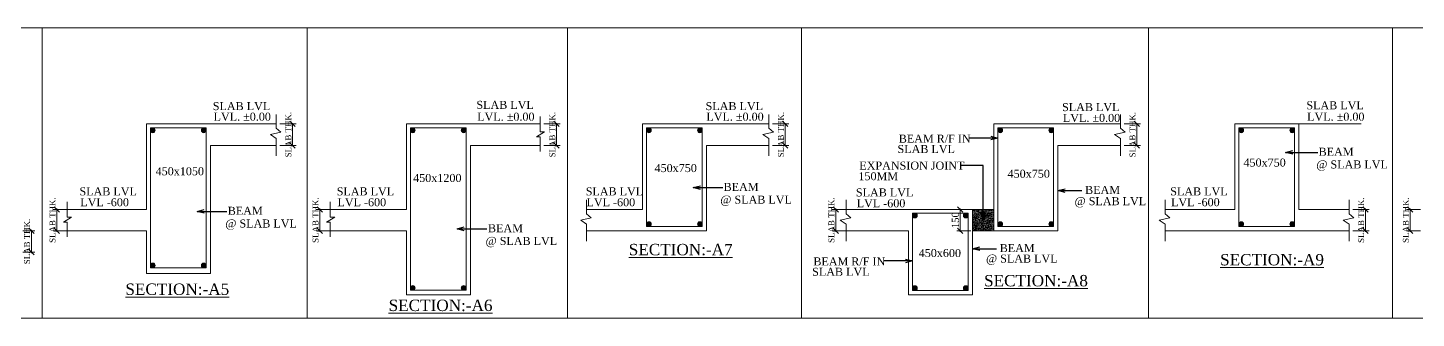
# Model space of a CAD drawing. Header units: millimetres. Extents: x 9781889 to 10654170, y -7832723 to -7608561.
# Drawn here: x 9927086 to 9966123, y -7832723 to -7824570 of the extents above; entities that cross this region are included whole.
import ezdxf

# ---------------------------------------------------------------- set-up
doc = ezdxf.new("R2010")
doc.units = ezdxf.units.MM
doc.header["$LTSCALE"] = 10
doc.header["$PDMODE"] = 3
for name, color, linetype, lineweight in [('S-COLUMN_H', 250, 'Continuous', 0), ('S-CUT OUT LINE', 9, 'Continuous', 0), ('S-DIM L.S.', 7, 'Continuous', 0), ('S-SECTION', 5, 'Continuous', 0), ('S-SECTION MARK', 7, 'Continuous', 0), ('S-SHEET', 251, 'Continuous', 0), ('S-STEEL-1', 1, 'Continuous', 0), ('S-TEXT L.S. BEAM NO.', 30, 'Continuous', 0), ('S-TEXT. L.S.', 7, 'Continuous', 0)]:
    doc.layers.add(name, color=color, linetype=linetype, lineweight=lineweight)
doc.styles.get("Standard").update_dxf_attribs({"font": 'arial.ttf'})
doc.styles.add('TEXT', font='times.ttf')
doc.dimstyles.new('SETU_1', dxfattribs={"dimtxt": 200, "dimasz": 150, "dimexe": 100, "dimexo": 50, "dimgap": 35, "dimtad": 1, "dimdec": 0, "dimzin": 0, "dimdsep": 46, "dimtxsty": 'Standard', "dimblk": 'OBLIQUE', "dimcen": 150, "dimdle": 25, "dimclrd": 256, "dimclre": 7, "dimclrt": 256, "dimadec": 0, "dimazin": 0, "dimtfac": 1, "dimtdec": 0, "dimtofl": 0, "dimtmove": 1, "dimatfit": 3, "dimfxl": 1, "dimtolj": 1, "dimtzin": 0, "dimlwd": -1, "dimlwe": 5, "dimarcsym": 1})
doc.dimstyles.get("Standard").update_dxf_attribs({"dimtxt": 0.18, "dimasz": 0.18, "dimexe": 0.18, "dimexo": 0.0625, "dimgap": 0.09, "dimtad": 0, "dimtih": 1, "dimtoh": 1, "dimdec": 4, "dimzin": 0, "dimdsep": 46, "dimtxsty": 'Standard', "dimcen": 0.09, "dimadec": 0, "dimazin": 0, "dimtfac": 1, "dimtdec": 4, "dimtofl": 0, "dimtmove": 0, "dimatfit": 3, "dimfxl": 1, "dimtolj": 1, "dimtzin": 0, "dimarcsym": 0})

# ---------------------------------------------------------------- blocks, each defined once
blk = doc.blocks.new('_Oblique')
at = {"color": 0, "linetype": 'ByBlock', "lineweight": -2}
blk.add_line((-0.5, -0.5), (0.5, 0.5), dxfattribs=at)
blk = doc.blocks.new('*D1296')
at = {"layer": 'Defpoints', "color": 0, "transparency": 16777216}
for p in [(9926900, -7830270), (9927187, -7830270), (9926900, -7830870)]:
    blk.add_point(p, dxfattribs=at)
at = {"layer": 'S-DIM L.S.', "color": 7, "lineweight": 5, "transparency": 16777216}
for p, q in [((9926950, -7830270), (9927287, -7830270)), ((9926950, -7830870), (9927287, -7830870))]:
    blk.add_line(p, q, dxfattribs=at)
at = {"layer": 'S-DIM L.S.', "color": 7, "transparency": 16777216}
blk.add_line((9927187, -7830895), (9927187, -7830245), dxfattribs=at)
at = {"layer": 'S-DIM L.S.', "color": 7, "transparency": 16777216, "xscale": 150, "yscale": 150, "zscale": 150}
for p, rotation in [((9927187, -7830270), 90), ((9927187, -7830870), 270)]:
    blk.add_blockref('_Oblique', p, dxfattribs=dict(at, rotation=rotation))
at = {"layer": 'S-DIM L.S.', "color": 7, "transparency": 16777216, "insert": (9927067, -7830570), "char_height": 200, "attachment_point": 5, "rotation": 90, "style": 'TEXT'}
blk.add_mtext('\\A1;{\\A1;\\H0.82645x;SLAB THK.}', dxfattribs=at)
blk = doc.blocks.new('*D1298')
at = {"layer": 'Defpoints', "color": 0, "transparency": 16777216}
for p in [(9947972, -7827270), (9948382, -7827270), (9947972, -7827870)]:
    blk.add_point(p, dxfattribs=at)
at = {"layer": 'S-DIM L.S.', "color": 7, "transparency": 16777216}
blk.add_line((9948382, -7827895), (9948382, -7827245), dxfattribs=at)
at = {"layer": 'S-DIM L.S.', "color": 7, "lineweight": 5, "transparency": 16777216}
for p, q in [((9948022, -7827270), (9948482, -7827270)), ((9948022, -7827870), (9948482, -7827870))]:
    blk.add_line(p, q, dxfattribs=at)
at = {"layer": 'S-DIM L.S.', "color": 7, "transparency": 16777216, "xscale": 150, "yscale": 150, "zscale": 150}
for p, rotation in [((9948382, -7827270), 90), ((9948382, -7827870), 270)]:
    blk.add_blockref('_Oblique', p, dxfattribs=dict(at, rotation=rotation))
at = {"layer": 'S-DIM L.S.', "color": 7, "transparency": 16777216, "insert": (9948263, -7827570), "char_height": 200, "attachment_point": 5, "rotation": 90, "style": 'TEXT'}
blk.add_mtext('\\A1;{\\A1;\\H0.82645x;SLAB THK.}', dxfattribs=at)
blk = doc.blocks.new('*D1299')
at = {"layer": 'Defpoints', "color": 0, "transparency": 16777216}
for p in [(9934122, -7827270), (9934533, -7827270), (9934122, -7827870)]:
    blk.add_point(p, dxfattribs=at)
at = {"layer": 'S-DIM L.S.', "color": 7, "transparency": 16777216}
blk.add_line((9934533, -7827895), (9934533, -7827245), dxfattribs=at)
at = {"layer": 'S-DIM L.S.', "color": 7, "lineweight": 5, "transparency": 16777216}
for p, q in [((9934172, -7827270), (9934633, -7827270)), ((9934172, -7827870), (9934633, -7827870))]:
    blk.add_line(p, q, dxfattribs=at)
at = {"layer": 'S-DIM L.S.', "color": 7, "transparency": 16777216, "xscale": 150, "yscale": 150, "zscale": 150}
for p, rotation in [((9934533, -7827270), 90), ((9934533, -7827870), 270)]:
    blk.add_blockref('_Oblique', p, dxfattribs=dict(at, rotation=rotation))
at = {"layer": 'S-DIM L.S.', "color": 7, "transparency": 16777216, "insert": (9934413, -7827570), "char_height": 200, "attachment_point": 5, "rotation": 90, "style": 'TEXT'}
blk.add_mtext('\\A1;{\\A1;\\H0.82645x;SLAB THK.}', dxfattribs=at)
blk = doc.blocks.new('*D1300')
at = {"layer": 'Defpoints', "color": 0, "transparency": 16777216}
for p in [(9941544, -7827270), (9941954, -7827270), (9941544, -7827870)]:
    blk.add_point(p, dxfattribs=at)
at = {"layer": 'S-DIM L.S.', "color": 7, "transparency": 16777216}
blk.add_line((9941954, -7827895), (9941954, -7827245), dxfattribs=at)
at = {"layer": 'S-DIM L.S.', "color": 7, "lineweight": 5, "transparency": 16777216}
for p, q in [((9941594, -7827270), (9942054, -7827270)), ((9941594, -7827870), (9942054, -7827870))]:
    blk.add_line(p, q, dxfattribs=at)
at = {"layer": 'S-DIM L.S.', "color": 7, "transparency": 16777216, "xscale": 150, "yscale": 150, "zscale": 150}
for p, rotation in [((9941954, -7827270), 90), ((9941954, -7827870), 270)]:
    blk.add_blockref('_Oblique', p, dxfattribs=dict(at, rotation=rotation))
at = {"layer": 'S-DIM L.S.', "color": 7, "transparency": 16777216, "insert": (9941835, -7827570), "char_height": 200, "attachment_point": 5, "rotation": 90, "style": 'TEXT'}
blk.add_mtext('\\A1;{\\A1;\\H0.82645x;SLAB THK.}', dxfattribs=at)
blk = doc.blocks.new('*D1301')
at = {"layer": 'Defpoints', "color": 0, "transparency": 16777216}
for p in [(9935298, -7829670), (9935642, -7829670), (9935642, -7830270)]:
    blk.add_point(p, dxfattribs=at)
at = {"layer": 'S-DIM L.S.', "color": 7, "lineweight": 5, "transparency": 16777216}
for p, q in [((9935592, -7829670), (9935198, -7829670)), ((9935592, -7830270), (9935198, -7830270))]:
    blk.add_line(p, q, dxfattribs=at)
at = {"layer": 'S-DIM L.S.', "color": 7, "transparency": 16777216}
blk.add_line((9935298, -7830295), (9935298, -7829645), dxfattribs=at)
at = {"layer": 'S-DIM L.S.', "color": 7, "transparency": 16777216, "xscale": 150, "yscale": 150, "zscale": 150}
for p, rotation in [((9935298, -7829670), 90), ((9935298, -7830270), 270)]:
    blk.add_blockref('_Oblique', p, dxfattribs=dict(at, rotation=rotation))
at = {"layer": 'S-DIM L.S.', "color": 7, "transparency": 16777216, "insert": (9935179, -7829970), "char_height": 200, "attachment_point": 5, "rotation": 90, "style": 'TEXT'}
blk.add_mtext('\\A1;{\\A1;\\H0.82645x;SLAB THK.}', dxfattribs=at)
blk = doc.blocks.new('*D1302')
at = {"layer": 'Defpoints', "color": 0, "transparency": 16777216}
for p in [(9927903, -7829670), (9928247, -7829670), (9928247, -7830270)]:
    blk.add_point(p, dxfattribs=at)
at = {"layer": 'S-DIM L.S.', "color": 7, "lineweight": 5, "transparency": 16777216}
for p, q in [((9928197, -7829670), (9927803, -7829670)), ((9928197, -7830270), (9927803, -7830270))]:
    blk.add_line(p, q, dxfattribs=at)
at = {"layer": 'S-DIM L.S.', "color": 7, "transparency": 16777216}
blk.add_line((9927903, -7830295), (9927903, -7829645), dxfattribs=at)
at = {"layer": 'S-DIM L.S.', "color": 7, "transparency": 16777216, "xscale": 150, "yscale": 150, "zscale": 150}
for p, rotation in [((9927903, -7829670), 90), ((9927903, -7830270), 270)]:
    blk.add_blockref('_Oblique', p, dxfattribs=dict(at, rotation=rotation))
at = {"layer": 'S-DIM L.S.', "color": 7, "transparency": 16777216, "insert": (9927783, -7829970), "char_height": 200, "attachment_point": 5, "rotation": 90, "style": 'TEXT'}
blk.add_mtext('\\A1;{\\A1;\\H0.82645x;SLAB THK.}', dxfattribs=at)
blk = doc.blocks.new('*D1390')
at = {"layer": 'Defpoints', "color": 0, "transparency": 16777216}
for p in [(9957857, -7827270), (9958267, -7827270), (9957857, -7827870)]:
    blk.add_point(p, dxfattribs=at)
at = {"layer": 'S-DIM L.S.', "color": 7, "transparency": 16777216}
blk.add_line((9958267, -7827895), (9958267, -7827245), dxfattribs=at)
at = {"layer": 'S-DIM L.S.', "color": 7, "lineweight": 5, "transparency": 16777216}
for p, q in [((9957907, -7827270), (9958367, -7827270)), ((9957907, -7827870), (9958367, -7827870))]:
    blk.add_line(p, q, dxfattribs=at)
at = {"layer": 'S-DIM L.S.', "color": 7, "transparency": 16777216, "xscale": 150, "yscale": 150, "zscale": 150}
for p, rotation in [((9958267, -7827270), 90), ((9958267, -7827870), 270)]:
    blk.add_blockref('_Oblique', p, dxfattribs=dict(at, rotation=rotation))
at = {"layer": 'S-DIM L.S.', "color": 7, "transparency": 16777216, "insert": (9958147, -7827570), "char_height": 200, "attachment_point": 5, "rotation": 90, "style": 'TEXT'}
blk.add_mtext('\\A1;{\\A1;\\H0.82645x;SLAB THK.}', dxfattribs=at)
blk = doc.blocks.new('*D1391')
at = {"layer": 'Defpoints', "color": 0, "transparency": 16777216}
for p in [(9949801, -7829670), (9950145, -7829670), (9950145, -7830270)]:
    blk.add_point(p, dxfattribs=at)
at = {"layer": 'S-DIM L.S.', "color": 7, "lineweight": 5, "transparency": 16777216}
for p, q in [((9950095, -7829670), (9949701, -7829670)), ((9950095, -7830270), (9949701, -7830270))]:
    blk.add_line(p, q, dxfattribs=at)
at = {"layer": 'S-DIM L.S.', "color": 7, "transparency": 16777216}
blk.add_line((9949801, -7830295), (9949801, -7829645), dxfattribs=at)
at = {"layer": 'S-DIM L.S.', "color": 7, "transparency": 16777216, "xscale": 150, "yscale": 150, "zscale": 150}
for p, rotation in [((9949801, -7829670), 90), ((9949801, -7830270), 270)]:
    blk.add_blockref('_Oblique', p, dxfattribs=dict(at, rotation=rotation))
at = {"layer": 'S-DIM L.S.', "color": 7, "transparency": 16777216, "insert": (9949682, -7829970), "char_height": 200, "attachment_point": 5, "rotation": 90, "style": 'TEXT'}
blk.add_mtext('\\A1;{\\A1;\\H0.82645x;SLAB THK.}', dxfattribs=at)
blk = doc.blocks.new('*D1392')
at = {"layer": 'Defpoints', "color": 0, "transparency": 16777216}
for p in [(9953651, -7829670), (9953304, -7830270), (9953651, -7830270)]:
    blk.add_point(p, dxfattribs=at)
at = {"layer": 'S-DIM L.S.', "color": 7, "lineweight": 5, "transparency": 16777216}
for p, q in [((9953601, -7829670), (9953204, -7829670)), ((9953601, -7830270), (9953204, -7830270))]:
    blk.add_line(p, q, dxfattribs=at)
at = {"layer": 'S-DIM L.S.', "color": 7, "transparency": 16777216}
blk.add_line((9953304, -7829645), (9953304, -7830295), dxfattribs=at)
at = {"layer": 'S-DIM L.S.', "color": 7, "transparency": 16777216, "xscale": 150, "yscale": 150, "zscale": 150}
for p, rotation in [((9953304, -7829670), 90), ((9953304, -7830270), 270)]:
    blk.add_blockref('_Oblique', p, dxfattribs=dict(at, rotation=rotation))
at = {"layer": 'S-DIM L.S.', "color": 7, "transparency": 16777216, "insert": (9953167, -7829970), "char_height": 200, "attachment_point": 5, "rotation": 90, "style": 'TEXT'}
blk.add_mtext('\\A1;150', dxfattribs=at)
blk = doc.blocks.new('*D1649')
at = {"layer": 'Defpoints', "color": 0, "transparency": 16777216}
for p in [(9964286, -7829670), (9964696, -7829670), (9964286, -7830270)]:
    blk.add_point(p, dxfattribs=at)
at = {"layer": 'S-DIM L.S.', "color": 7, "lineweight": 5, "transparency": 16777216}
for p, q in [((9964336, -7829670), (9964796, -7829670)), ((9964336, -7830270), (9964796, -7830270))]:
    blk.add_line(p, q, dxfattribs=at)
at = {"layer": 'S-DIM L.S.', "color": 7, "transparency": 16777216}
blk.add_line((9964696, -7830295), (9964696, -7829645), dxfattribs=at)
at = {"layer": 'S-DIM L.S.', "color": 7, "transparency": 16777216, "xscale": 150, "yscale": 150, "zscale": 150}
for p, rotation in [((9964696, -7829670), 90), ((9964696, -7830270), 270)]:
    blk.add_blockref('_Oblique', p, dxfattribs=dict(at, rotation=rotation))
at = {"layer": 'S-DIM L.S.', "color": 7, "transparency": 16777216, "insert": (9964576, -7829970), "char_height": 200, "attachment_point": 5, "rotation": 90, "style": 'TEXT'}
blk.add_mtext('\\A1;{\\A1;\\H0.82645x;SLAB THK.}', dxfattribs=at)
blk = doc.blocks.new('*D1650')
at = {"layer": 'Defpoints', "color": 0, "transparency": 16777216}
for p in [(9965951, -7829670), (9966295, -7829670), (9966295, -7830270)]:
    blk.add_point(p, dxfattribs=at)
at = {"layer": 'S-DIM L.S.', "color": 7, "lineweight": 5, "transparency": 16777216}
for p, q in [((9966245, -7829670), (9965851, -7829670)), ((9966245, -7830270), (9965851, -7830270))]:
    blk.add_line(p, q, dxfattribs=at)
at = {"layer": 'S-DIM L.S.', "color": 7, "transparency": 16777216}
blk.add_line((9965951, -7830295), (9965951, -7829645), dxfattribs=at)
at = {"layer": 'S-DIM L.S.', "color": 7, "transparency": 16777216, "xscale": 150, "yscale": 150, "zscale": 150}
for p, rotation in [((9965951, -7829670), 90), ((9965951, -7830270), 270)]:
    blk.add_blockref('_Oblique', p, dxfattribs=dict(at, rotation=rotation))
at = {"layer": 'S-DIM L.S.', "color": 7, "transparency": 16777216, "insert": (9965831, -7829970), "char_height": 200, "attachment_point": 5, "rotation": 90, "style": 'TEXT'}
blk.add_mtext('\\A1;{\\A1;\\H0.82645x;SLAB THK.}', dxfattribs=at)

msp = doc.modelspace()

# ---------------------------------------------------------------- hatches: boundary and pattern name
at = {"layer": 'S-COLUMN_H'}
h = msp.add_hatch(dxfattribs=at)
h.set_pattern_fill('AR-CONC', color=256, scale=0.2)
h.set_pattern_definition([(50, (24367.514, 9331), (36.4369338, -3.18781711), [3.81, -41.91]), (355, (24367.514, 9331), (-7.04868428, 38.21136905), [3.048, -33.52811683]), (100.4514447, (24370.55, 9330.735), (29.38824942, 35.02355038), [3.23800176, -35.61804892]), (46.1842, (24367.514, 9341.16), (54.21580818, -8.40846559), [5.715, -62.865]), (96.6355576, (24372.03, 9340.46), (47.4808268, 49.48522492), [4.85700463, -53.42712163]), (351.18415117, (24367.514, 9341.16), (47.48082681, 49.48522492), [4.57199341, -50.29194638]), (21, (24372.594, 9338.62), (30.322878254, -20.45303964), [3.81, -41.91]), (326, (24372.594, 9338.62), (12.36040567, 36.83759322), [3.048, -33.528]), (71.451445, (24375.12, 9336.916), (42.68328386, 16.38455378), [3.23800176, -35.61798752]), (37.5, (24367.514, 9331), (0.61772065, 16.911007775), [0, -33.1216, 0, -34.036, 0, -33.655]), (7.5, (24367.514, 9331), (13.363932502, 20.036114964), [0, -19.4056, 0, -32.3596, 0, -12.827]), (327.5, (24356.186, 9331), (27.118119033, -1.145748799), [0, -12.7, 0, -39.624, 0, -52.578]), (317.5, (24351.106, 9331), (29.625836277, 5.085298207), [0, -16.51, 0, -26.3144, 0, -37.338])])
h.paths.add_polyline_path([(9953650.9, -7829670), (9954250.9, -7829670), (9954250.9, -7830270), (9953650.9, -7830270)])
at = {"layer": 'S-STEEL-1'}
h = msp.add_hatch(color=250, dxfattribs=at)
edge = h.paths.add_edge_path()
edge.add_arc((9930601.3, -7827447.3), 66.6, 360, 720)
h = msp.add_hatch(color=250, dxfattribs=at)
edge = h.paths.add_edge_path()
edge.add_arc((9932032.9, -7827447.3), 66.6, 360, 720)
h = msp.add_hatch(color=250, dxfattribs=at)
edge = h.paths.add_edge_path()
edge.add_arc((9937910.9, -7827447.3), 66.6, 360, 720)
h = msp.add_hatch(color=250, dxfattribs=at)
edge = h.paths.add_edge_path()
edge.add_arc((9939342.5, -7827447.3), 66.6, 360, 720)
h = msp.add_hatch(color=250, dxfattribs=at)
edge = h.paths.add_edge_path()
edge.add_arc((9944550.4, -7827447.3), 66.6, 360, 720)
h = msp.add_hatch(color=250, dxfattribs=at)
edge = h.paths.add_edge_path()
edge.add_arc((9945982, -7827447.3), 66.6, 360, 720)
h = msp.add_hatch(color=250, dxfattribs=at)
edge = h.paths.add_edge_path()
edge.add_arc((9954428.2, -7827447.3), 66.6, 360, 720)
h = msp.add_hatch(color=250, dxfattribs=at)
edge = h.paths.add_edge_path()
edge.add_arc((9955859.8, -7827447.3), 66.6, 360, 720)
h = msp.add_hatch(color=250, dxfattribs=at)
edge = h.paths.add_edge_path()
edge.add_arc((9961203.9, -7827447.3), 66.6, 360, 720)
h = msp.add_hatch(color=250, dxfattribs=at)
edge = h.paths.add_edge_path()
edge.add_arc((9962635.5, -7827447.3), 66.6, 360, 720)
h = msp.add_hatch(color=250, dxfattribs=at)
edge = h.paths.add_edge_path()
edge.add_arc((9952028.2, -7829840.5), 66.6, 360, 720)
h = msp.add_hatch(color=250, dxfattribs=at)
edge = h.paths.add_edge_path()
edge.add_arc((9953459.8, -7829840.5), 66.6, 360, 720)
h = msp.add_hatch(color=250, dxfattribs=at)
edge = h.paths.add_edge_path()
edge.add_arc((9944550.4, -7830079.5), 66.6, 0, 360, ccw=False)
h = msp.add_hatch(color=250, dxfattribs=at)
edge = h.paths.add_edge_path()
edge.add_arc((9945982, -7830079.5), 66.6, 0, 360, ccw=False)
h = msp.add_hatch(color=250, dxfattribs=at)
edge = h.paths.add_edge_path()
edge.add_arc((9954428.2, -7830079.5), 66.6, 0, 360, ccw=False)
h = msp.add_hatch(color=250, dxfattribs=at)
edge = h.paths.add_edge_path()
edge.add_arc((9955859.8, -7830079.5), 66.6, 0, 360, ccw=False)
h = msp.add_hatch(color=250, dxfattribs=at)
edge = h.paths.add_edge_path()
edge.add_arc((9961203.9, -7830079.5), 66.6, 0, 360, ccw=False)
h = msp.add_hatch(color=250, dxfattribs=at)
edge = h.paths.add_edge_path()
edge.add_arc((9962635.5, -7830079.5), 66.6, 0, 360, ccw=False)
h = msp.add_hatch(color=250, dxfattribs=at)
edge = h.paths.add_edge_path()
edge.add_arc((9930601.3, -7831241.5), 66.6, 0, 360, ccw=False)
h = msp.add_hatch(color=250, dxfattribs=at)
edge = h.paths.add_edge_path()
edge.add_arc((9932032.9, -7831241.5), 66.6, 0, 360, ccw=False)
h = msp.add_hatch(color=250, dxfattribs=at)
edge = h.paths.add_edge_path()
edge.add_arc((9937910.9, -7831873.6), 66.6, 0, 360, ccw=False)
h = msp.add_hatch(color=250, dxfattribs=at)
edge = h.paths.add_edge_path()
edge.add_arc((9939342.5, -7831873.6), 66.6, 0, 360, ccw=False)
h = msp.add_hatch(color=250, dxfattribs=at)
edge = h.paths.add_edge_path()
edge.add_arc((9952028.2, -7831879.5), 66.6, 0, 360, ccw=False)
h = msp.add_hatch(color=250, dxfattribs=at)
edge = h.paths.add_edge_path()
edge.add_arc((9953459.8, -7831879.5), 66.6, 0, 360, ccw=False)

# ---------------------------------------------------------------- linework, layer by layer
at = {"layer": 'S-CUT OUT LINE', "color": 5}
for p, q in [((9932224, -7827270), (9934072.1, -7827270)), ((9939533.6, -7827270), (9941494, -7827270)), ((9946173.1, -7827270), (9947921.6, -7827270)), ((9956050.9, -7827270), (9957806.6, -7827270)), ((9962826.6, -7827270), (9964575.1, -7827270)), ((9932224, -7827870), (9934072.1, -7827870)), ((9939533.6, -7827870), (9941494, -7827870)), ((9946173.1, -7827870), (9947921.6, -7827870)), ((9956050.9, -7827870), (9957806.6, -7827870)), ((9930424, -7829670, 0), (9928196.5, -7829670, 0)), ((9935592.3, -7829670), (9937733.6, -7829670)), ((9944373.1, -7829670), (9942799.3, -7829670, 0)), ((9950095.3, -7829670), (9951850.9, -7829670)), ((9961026.6, -7829670), (9959062.5, -7829670, 0)), ((9962826.6, -7829670), (9964235.5, -7829670)), ((9930424, -7830270, 0), (9928196.5, -7830270, 0)), ((9930424, -7831470), (9930424, -7830270, 0)), ((9935592.3, -7830270), (9937733.6, -7830270)), ((9944373.1, -7830270), (9942799.3, -7830270, 0)), ((9950095.3, -7830270), (9951850.9, -7830270)), ((9961026.6, -7830270), (9959062.5, -7830270, 0)), ((9962826.6, -7830270), (9964235.5, -7830270))]:
    msp.add_line(p, q, dxfattribs=at)
at = {"layer": 'S-CUT OUT LINE', "color": 5, "elevation": 0}
for points in [[(9934072.1, -7826999.4), (9934072.1, -7827390.1), (9934200.9, -7827502), (9933906.3, -7827568.4), (9934072.1, -7827680.2), (9934072.1, -7828159.6)], [(9941494, -7827056.7), (9941494, -7827487.2), (9941617.7, -7827487.2), (9941386.4, -7827629.2), (9941494, -7827629.2), (9941494, -7828041.3)], [(9947921.6, -7826999.4), (9947921.6, -7827390.1), (9948050.3, -7827502), (9947755.8, -7827568.4), (9947921.6, -7827680.2), (9947921.6, -7828159.6)], [(9928196.5, -7829456.7), (9928196.5, -7829887.2), (9928320.2, -7829887.2), (9928088.9, -7830029.2), (9928196.5, -7830029.2), (9928196.5, -7830441.3)], [(9942799.3, -7829399.4), (9942799.3, -7829790.1), (9942928, -7829902), (9942633.5, -7829968.4), (9942799.3, -7830080.2), (9942799.3, -7830559.6)], [(9959062.5, -7829399.4), (9959062.5, -7829790.1), (9959191.2, -7829902), (9958896.7, -7829968.4), (9959062.5, -7830080.2), (9959062.5, -7830559.6)], [(9964235.5, -7829399.4), (9964235.5, -7829790.1), (9964364.2, -7829902), (9964069.7, -7829968.4), (9964235.5, -7830080.2), (9964235.5, -7830559.6)]]:
    msp.add_lwpolyline(points, dxfattribs=at)
at = {"layer": 'S-CUT OUT LINE', "color": 5}
for points in [[(9957806.6, -7826999.4), (9957806.6, -7827390.1), (9957935.3, -7827502), (9957640.8, -7827568.4), (9957806.6, -7827680.2), (9957806.6, -7828159.6)], [(9932224, -7827270), (9930424, -7827270), (9930424, -7829670)], [(9937733.6, -7829670), (9937733.6, -7827270), (9939533.6, -7827270)], [(9946173.1, -7827270), (9944373.1, -7827270), (9944373.1, -7829670)], [(9956050.9, -7827870), (9956050.9, -7830270), (9954250.9, -7830270), (9954250.9, -7827270), (9956050.9, -7827270)], [(9962826.6, -7829670), (9962826.6, -7827270), (9961026.6, -7827270), (9961026.6, -7829670)], [(9930424, -7831470), (9932224, -7831470), (9932224, -7827870)], [(9939533.6, -7827870), (9939533.6, -7832070), (9937733.6, -7832070), (9937733.6, -7830270)], [(9944373.1, -7830270), (9946173.1, -7830270), (9946173.1, -7827870)], [(9935592.3, -7829456.7), (9935592.3, -7829887.2), (9935716, -7829887.2), (9935484.7, -7830029.2), (9935592.3, -7830029.2), (9935592.3, -7830441.3)], [(9950095.3, -7829399.4), (9950095.3, -7829790.1), (9950224, -7829902), (9949929.5, -7829968.4), (9950095.3, -7830080.2), (9950095.3, -7830559.6)], [(9951850.9, -7829670), (9953650.9, -7829670), (9953650.9, -7832070), (9951850.9, -7832070), (9951850.9, -7830270)], [(9961026.6, -7830270), (9962826.6, -7830270)]]:
    msp.add_lwpolyline(points, dxfattribs=at)
at = {"layer": 'S-SECTION', "color": 250}
msp.add_lwpolyline([(9953650.9, -7829670), (9954250.9, -7829670), (9954250.9, -7830270), (9953650.9, -7830270)], close=True, dxfattribs=at)
at = {"layer": 'S-SHEET', "color": 8}
for p, q in [((9927489.5, -7824569.5), (9927489.5, -7832722.8)), ((9934941.6, -7824569.5), (9934941.6, -7832722.8)), ((9942260.5, -7824569.5), (9942260.5, -7832722.8)), ((9948842.1, -7824569.5), (9948842.1, -7832722.8)), ((9958599, -7824569.5), (9958599, -7832722.8)), ((9965459, -7824569.5), (9965459, -7832722.8))]:
    msp.add_line(p, q, dxfattribs=at)
msp.add_lwpolyline([(9896647.5, -7824569.5), (9972885.1, -7824569.5), (9972885.1, -7832722.8), (9896647.5, -7832722.8)], close=True, dxfattribs=at)
at = {"layer": 'S-STEEL-1', "color": 250}
for points in [[(9932099.5, -7827380.7), (9930534.7, -7827380.7), (9930534.7, -7831308.1), (9932099.5, -7831308.1)], [(9939409.1, -7827380.7), (9937844.3, -7827380.7), (9937844.3, -7831940.2), (9939409.1, -7831940.2)], [(9946048.6, -7827380.7), (9944483.8, -7827380.7), (9944483.8, -7830146.1), (9946048.6, -7830146.1)], [(9955926.4, -7827380.7), (9954361.6, -7827380.7), (9954361.6, -7830146.1), (9955926.4, -7830146.1)], [(9962702.1, -7827380.7), (9961137.3, -7827380.7), (9961137.3, -7830146.1), (9962702.1, -7830146.1)], [(9953526.4, -7829773.9), (9951961.6, -7829773.9), (9951961.6, -7831946.1), (9953526.4, -7831946.1)]]:
    msp.add_lwpolyline(points, close=True, dxfattribs=at)
for centre in [(9930601.3, -7827447.3), (9932032.9, -7827447.3), (9937910.9, -7827447.3), (9939342.5, -7827447.3), (9944550.4, -7827447.3), (9945982, -7827447.3), (9954428.2, -7827447.3), (9955859.8, -7827447.3), (9961203.9, -7827447.3), (9962635.5, -7827447.3), (9952028.2, -7829840.5), (9953459.8, -7829840.5), (9944550.4, -7830079.5), (9945982, -7830079.5), (9954428.2, -7830079.5), (9955859.8, -7830079.5), (9961203.9, -7830079.5), (9962635.5, -7830079.5), (9930601.3, -7831241.5), (9932032.9, -7831241.5), (9937910.9, -7831873.6), (9939342.5, -7831873.6), (9952028.2, -7831879.5), (9953459.8, -7831879.5)]:
    msp.add_circle(centre, 66.6, dxfattribs=at)

# ---------------------------------------------------------------- texts
at = {"layer": 'S-TEXT L.S. BEAM NO.', "linetype": 'ByBlock', "style": 'TEXT'}
for s, p in [('%%USECTION:-A7', (9943983.6, -7830955.5, 0)), ('%%USECTION:-A9', (9960608.7, -7831239.5, 0)), ('%%USECTION:-A8', (9953972.6, -7831828.7)), ('%%USECTION:-A5', (9929830.4, -7832068.3, 0)), ('%%USECTION:-A6', (9937232.4, -7832521.6, 0))]:
    msp.add_text(s, height=319.275, dxfattribs=at).set_placement(p)
at = {"layer": 'S-TEXT. L.S.', "style": 'TEXT'}
for s, p in [('SLAB LVL', (9932288.2, -7826881.1, 0)), ('SLAB LVL', (9939699.3, -7826845.3, 0)), ('SLAB LVL', (9946143.4, -7826880.3, 0)), ('SLAB LVL', (9956165.8, -7826908.5, 0)), ('SLAB LVL', (9963033.7, -7826858.2, 0)), ('LVL. %%P0.00', (9932310.2, -7827177.6, 0)), ('LVL. %%P0.00', (9939721.3, -7827177.6, 0)), ('LVL. %%P0.00', (9946165.4, -7827177.6, 0)), ('LVL. %%P0.00', (9956187.8, -7827211.6, 0)), ('LVL. %%P0.00', (9963055.7, -7827177.6, 0)), ('BEAM R/F IN', (9951574, -7827794.2, 0)), (' SLAB LVL', (9951454.6, -7828085.2, 0)), ('BEAM', (9963379.2, -7828162.3, 0)), ('450x750', (9944707.9, -7828620.3, 0)), ('EXPANSION JOINT', (9950465, -7828550.4, 0)), ('450x750', (9961265.5, -7828465, 0)), ('@ SLAB LVL', (9963314.1, -7828518.8, 0)), ('450x1050', (9930681.2, -7828709.2, 0)), ('450x1200', (9937921.3, -7828897.4)), (' 150MM', (9950356, -7828848.6, 0)), ('450x750', (9954633.4, -7828779.8)), ('SLAB LVL', (9928540.6, -7829274.5, 0)), ('SLAB LVL', (9935771.6, -7829274.5, 0)), ('SLAB LVL', (9942773.2, -7829274.5, 0)), ('BEAM', (9946650.5, -7829150.2, 0)), ('SLAB LVL', (9950369.6, -7829304.3, 0)), ('BEAM', (9956813.1, -7829234.3)), ('SLAB LVL', (9959206.7, -7829274.5, 0)), ('LVL -600', (9928562.6, -7829579.2, 0)), ('LVL -600', (9935793.6, -7829579.2, 0)), ('LVL -600', (9942795.2, -7829579.2, 0)), ('@ SLAB LVL', (9946557.5, -7829506.7, 0)), ('LVL -600', (9950391.6, -7829609.1, 0)), ('@ SLAB LVL', (9956516.6, -7829549.4)), ('LVL -600', (9959228.7, -7829579.2, 0)), ('@ SLAB LVL', (9932640.4, -7830176.7, 0)), ('BEAM', (9932708.8, -7829820.2, 0)), ('BEAM', (9940025.6, -7830309.7)), ('@ SLAB LVL', (9939957, -7830666.3)), ('BEAM', (9954413.1, -7830866.9)), ('BEAM R/F IN', (9949174, -7831241.4, 0)), ('450x600', (9952135.4, -7831005.9)), ('@ SLAB LVL', (9954027.7, -7831161.7)), (' SLAB LVL', (9949054.6, -7831532.3, 0))]:
    msp.add_text(s, height=225, dxfattribs=at).set_placement(p)

# ---------------------------------------------------------------- dimensions: what is measured, and where the dimension line sits
at = {"layer": 'S-DIM L.S.', "color": 7}
for base, p1, p2, picture, middle in [((9934532.5, -7827270, 0), (9934122.1, -7827870, 0), (9934122.1, -7827270, 0), '*D1299', (9934532.5, -7827570, 0)), ((9941954.4, -7827270, 0), (9941544, -7827870, 0), (9941544, -7827270, 0), '*D1300', (9941954.4, -7827570, 0)), ((9948382, -7827270, 0), (9947971.6, -7827870, 0), (9947971.6, -7827270, 0), '*D1298', (9948382, -7827570, 0)), ((9958267, -7827270), (9957856.6, -7827870), (9957856.6, -7827270), '*D1390', (9958267, -7827570)), ((9927902.5, -7829670, 0), (9928246.5, -7830270, 0), (9928246.5, -7829670, 0), '*D1302', (9927902.5, -7829970, 0)), ((9935298.3, -7829670), (9935642.3, -7830270), (9935642.3, -7829670), '*D1301', (9935298.3, -7829970)), ((9949801.3, -7829670), (9950145.3, -7830270), (9950145.3, -7829670), '*D1391', (9949801.3, -7829970)), ((9964695.9, -7829670, 0), (9964285.5, -7830270, 0), (9964285.5, -7829670, 0), '*D1649', (9964695.9, -7829970, 0)), ((9965950.9, -7829670), (9966294.9, -7830270), (9966294.9, -7829670), '*D1650', (9965950.9, -7829970)), ((9927186.5, -7830270), (9926899.9, -7830870), (9926899.9, -7830270), '*D1296', (9927186.5, -7830570))]:
    dim = msp.add_linear_dim(base=base, p1=p1, p2=p2, angle=90, text='{\\A1;\\H0.82645x;SLAB THK.}', dimstyle='SETU_1', override={"dimtxsty": 'TEXT', "dimclrd": 7, "dimclrt": 7}, dxfattribs=at)
    dim.commit()
    dim.dimension.update_dxf_attribs({"geometry": picture, "text_midpoint": middle, "dimtype": 160})
dim = msp.add_linear_dim(base=(9953304, -7830270), p1=(9953650.9, -7829670), p2=(9953650.9, -7830270), angle=90, text='150', dimstyle='SETU_1', override={"dimtxsty": 'TEXT', "dimclrd": 7, "dimclrt": 7}, dxfattribs=at)
dim.commit()
dim.dimension.update_dxf_attribs({"geometry": '*D1392', "text_midpoint": (9953167.2, -7829970)})

# ---------------------------------------------------------------- leaders
at = {"layer": 'S-SECTION MARK'}
for points in [[(9954361.6, -7827667.3), (9953567.7, -7827667.3)], [(9962451.7, -7828066.4, 0), (9963354.1, -7828066.4, 0)], [(9953950.9, -7829970), (9953950.9, -7828438.3), (9953325.9, -7828438.3)], [(9945798.2, -7829054.3, 0), (9946630.9, -7829054.3, 0)], [(9956050.9, -7829138.4), (9956720.4, -7829138.4)], [(9931849.1, -7829724.3, 0), (9932680.8, -7829724.3, 0)], [(9939158.7, -7830213.8), (9939997.2, -7830213.8)], [(9953650.9, -7830770.9), (9954320.4, -7830770.9)], [(9951961.6, -7831114.4), (9951167.7, -7831114.4)]]:
    msp.add_leader(points, dimstyle='Standard', override={"dimasz": 200, "dimclrd": 256, "dimldrblk": 'Open30', "dimfxl": 0.5}, dxfattribs=at)

doc.saveas('drawing.dxf')
